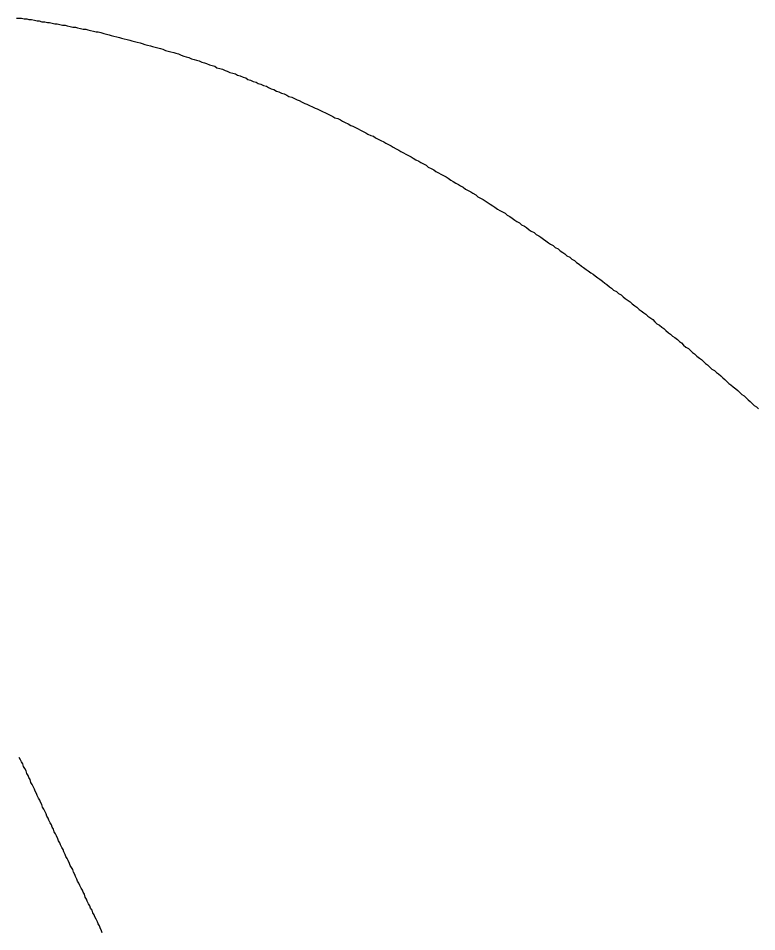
# Model space of a CAD drawing. Header units: millimetres. Extents: x 111 to 2999, y 81 to 1941.
# Drawn here: x 1002.89 to 1013.65, y 500.33 to 513.63 of the extents above; entities that cross this region are included whole.
import ezdxf

# ---------------------------------------------------------------- set-up
doc = ezdxf.new("R2010")
doc.units = ezdxf.units.MM

msp = doc.modelspace()

# ---------------------------------------------------------------- linework, layer by layer
for points in [[(1002.86, 513.633, 0), (1002.89, 513.633, 0), (1002.93, 513.633, 0), (1002.97, 513.623, 0), (1003.01, 513.623, 0), (1003.04, 513.613, 0), (1003.08, 513.613, 0), (1003.12, 513.603, 0), (1003.16, 513.593, 0), (1003.19, 513.593, 0), (1003.23, 513.583, 0), (1003.27, 513.583, 0), (1003.31, 513.573, 0), (1003.34, 513.573, 0), (1003.38, 513.563, 0), (1003.42, 513.553, 0), (1003.45, 513.553, 0), (1003.49, 513.543, 0), (1003.53, 513.533, 0), (1003.57, 513.533, 0), (1003.6, 513.523, 0), (1003.64, 513.513, 0), (1003.68, 513.503, 0), (1003.72, 513.503, 0), (1003.75, 513.493, 0), (1003.79, 513.483, 0), (1003.83, 513.473, 0), (1003.87, 513.473, 0), (1003.9, 513.463, 0), (1003.94, 513.453, 0), (1003.98, 513.443, 0), (1004.02, 513.433, 0), (1004.05, 513.433, 0), (1004.09, 513.423, 0), (1004.13, 513.413, 0), (1004.17, 513.403, 0), (1004.21, 513.393, 0), (1004.24, 513.383, 0), (1004.28, 513.373, 0), (1004.32, 513.363, 0), (1004.36, 513.353, 0), (1004.39, 513.343, 0), (1004.43, 513.333, 0), (1004.47, 513.323, 0), (1004.51, 513.313, 0), (1004.54, 513.303, 0), (1004.58, 513.293, 0), (1004.62, 513.283, 0), (1004.66, 513.273, 0), (1004.69, 513.263, 0), (1004.73, 513.253, 0), (1004.77, 513.243, 0), (1004.81, 513.233, 0), (1004.84, 513.223, 0), (1004.88, 513.213, 0), (1004.92, 513.203, 0), (1004.96, 513.193, 0), (1004.99, 513.183, 0), (1005.03, 513.163, 0), (1005.07, 513.153, 0), (1005.11, 513.143, 0), (1005.15, 513.133, 0), (1005.18, 513.123, 0), (1005.22, 513.113, 0), (1005.26, 513.093, 0), (1005.3, 513.083, 0), (1005.33, 513.073, 0), (1005.37, 513.063, 0), (1005.41, 513.043, 0), (1005.45, 513.033, 0), (1005.48, 513.023, 0), (1005.52, 513.013, 0), (1005.56, 512.993, 0), (1005.6, 512.983, 0), (1005.63, 512.973, 0), (1005.67, 512.953, 0), (1005.71, 512.943, 0), (1005.75, 512.933, 0), (1005.78, 512.913, 0), (1005.82, 512.903, 0), (1005.86, 512.893, 0), (1005.9, 512.873, 0), (1005.93, 512.863, 0), (1005.97, 512.843, 0), (1006.01, 512.833, 0), (1006.05, 512.823, 0), (1006.08, 512.803, 0), (1006.12, 512.793, 0), (1006.16, 512.773, 0), (1006.2, 512.763, 0), (1006.23, 512.743, 0), (1006.27, 512.733, 0), (1006.31, 512.713, 0), (1006.35, 512.703, 0), (1006.38, 512.683, 0), (1006.42, 512.673, 0), (1006.46, 512.653, 0), (1006.5, 512.643, 0), (1006.53, 512.623, 0), (1006.57, 512.603, 0), (1006.61, 512.593, 0), (1006.65, 512.573, 0), (1006.68, 512.563, 0), (1006.72, 512.543, 0), (1006.76, 512.533, 0), (1006.8, 512.513, 0), (1006.83, 512.493, 0), (1006.87, 512.483, 0), (1006.91, 512.463, 0), (1006.95, 512.443, 0), (1006.98, 512.433, 0), (1007.02, 512.413, 0), (1007.06, 512.393, 0), (1007.09, 512.383, 0), (1007.13, 512.363, 0), (1007.17, 512.343, 0), (1007.21, 512.323, 0), (1007.24, 512.313, 0), (1007.28, 512.293, 0), (1007.32, 512.273, 0), (1007.36, 512.253, 0), (1007.39, 512.243, 0), (1007.43, 512.223, 0), (1007.47, 512.203, 0), (1007.5, 512.183, 0), (1007.54, 512.173, 0), (1007.58, 512.153, 0), (1007.61, 512.133, 0), (1007.65, 512.113, 0), (1007.69, 512.093, 0), (1007.73, 512.073, 0), (1007.76, 512.063, 0), (1007.8, 512.043, 0), (1007.84, 512.023, 0), (1007.87, 512.003, 0), (1007.91, 511.983, 0), (1007.95, 511.963, 0), (1007.98, 511.943, 0), (1008.02, 511.923, 0), (1008.06, 511.913, 0), (1008.09, 511.893, 0), (1008.13, 511.873, 0), (1008.17, 511.853, 0), (1008.21, 511.833, 0), (1008.24, 511.813, 0), (1008.28, 511.793, 0), (1008.32, 511.773, 0), (1008.35, 511.753, 0), (1008.39, 511.733, 0), (1008.43, 511.713, 0), (1008.46, 511.693, 0), (1008.5, 511.673, 0), (1008.53, 511.653, 0), (1008.57, 511.633, 0), (1008.61, 511.613, 0), (1008.64, 511.593, 0), (1008.68, 511.573, 0), (1008.72, 511.553, 0), (1008.75, 511.533, 0), (1008.79, 511.513, 0), (1008.83, 511.493, 0), (1008.86, 511.463, 0), (1008.9, 511.443, 0), (1008.94, 511.423, 0), (1008.97, 511.403, 0), (1009.01, 511.383, 0), (1009.04, 511.363, 0), (1009.08, 511.343, 0), (1009.12, 511.323, 0), (1009.15, 511.303, 0), (1009.19, 511.273, 0), (1009.22, 511.253, 0), (1009.26, 511.233, 0), (1009.3, 511.213, 0), (1009.33, 511.193, 0), (1009.37, 511.173, 0), (1009.4, 511.143, 0), (1009.44, 511.123, 0), (1009.48, 511.103, 0), (1009.51, 511.083, 0), (1009.55, 511.063, 0), (1009.58, 511.033, 0), (1009.62, 511.013, 0), (1009.66, 510.993, 0), (1009.69, 510.973, 0), (1009.73, 510.943, 0), (1009.76, 510.923, 0), (1009.8, 510.903, 0), (1009.83, 510.883, 0), (1009.87, 510.853, 0), (1009.9, 510.833, 0), (1009.94, 510.813, 0), (1009.98, 510.793, 0), (1010.01, 510.763, 0), (1010.05, 510.743, 0), (1010.08, 510.723, 0), (1010.12, 510.693, 0), (1010.15, 510.673, 0), (1010.19, 510.653, 0), (1010.22, 510.623, 0), (1010.26, 510.603, 0), (1010.29, 510.583, 0), (1010.33, 510.553, 0), (1010.36, 510.533, 0), (1010.4, 510.513, 0), (1010.43, 510.483, 0), (1010.47, 510.463, 0), (1010.5, 510.443, 0), (1010.54, 510.413, 0), (1010.57, 510.393, 0), (1010.61, 510.363, 0), (1010.64, 510.343, 0), (1010.68, 510.323, 0), (1010.71, 510.293, 0), (1010.75, 510.273, 0), (1010.78, 510.243, 0), (1010.82, 510.223, 0), (1010.85, 510.203, 0), (1010.88, 510.173, 0), (1010.92, 510.153, 0), (1010.95, 510.123, 0), (1010.99, 510.103, 0), (1011.02, 510.073, 0), (1011.06, 510.053, 0), (1011.09, 510.023, 0), (1011.12, 510.003, 0), (1011.16, 509.973, 0), (1011.19, 509.953, 0), (1011.23, 509.923, 0), (1011.26, 509.903, 0), (1011.29, 509.883, 0), (1011.33, 509.853, 0), (1011.36, 509.833, 0), (1011.4, 509.803, 0), (1011.43, 509.773, 0), (1011.46, 509.753, 0), (1011.5, 509.723, 0), (1011.53, 509.703, 0), (1011.56, 509.673, 0), (1011.6, 509.653, 0), (1011.63, 509.623, 0), (1011.67, 509.603, 0), (1011.7, 509.573, 0), (1011.73, 509.553, 0), (1011.77, 509.523, 0), (1011.8, 509.503, 0), (1011.83, 509.473, 0), (1011.87, 509.443, 0), (1011.9, 509.423, 0), (1011.93, 509.393, 0), (1011.96, 509.373, 0), (1012, 509.343, 0), (1012.03, 509.323, 0), (1012.06, 509.293, 0), (1012.1, 509.263, 0), (1012.13, 509.243, 0), (1012.16, 509.213, 0), (1012.19, 509.183, 0), (1012.23, 509.163, 0), (1012.26, 509.133, 0), (1012.29, 509.113, 0), (1012.32, 509.083, 0), (1012.36, 509.053, 0), (1012.39, 509.033, 0), (1012.42, 509.003, 0), (1012.45, 508.983, 0), (1012.49, 508.953, 0), (1012.52, 508.923, 0), (1012.55, 508.903, 0), (1012.58, 508.873, 0), (1012.61, 508.843, 0), (1012.65, 508.823, 0), (1012.68, 508.793, 0), (1012.71, 508.763, 0), (1012.74, 508.743, 0), (1012.77, 508.713, 0), (1012.81, 508.683, 0), (1012.84, 508.663, 0), (1012.87, 508.633, 0), (1012.9, 508.603, 0), (1012.93, 508.583, 0), (1012.96, 508.553, 0), (1012.99, 508.523, 0), (1013.03, 508.503, 0), (1013.06, 508.473, 0), (1013.09, 508.453, 0), (1013.12, 508.423, 0), (1013.15, 508.393, 0), (1013.18, 508.373, 0), (1013.21, 508.343, 0), (1013.24, 508.313, 0), (1013.27, 508.293, 0), (1013.3, 508.263, 0), (1013.34, 508.233, 0), (1013.37, 508.213, 0), (1013.4, 508.183, 0), (1013.43, 508.153, 0), (1013.46, 508.133, 0), (1013.49, 508.103, 0), (1013.52, 508.073, 0), (1013.55, 508.053, 0), (1013.58, 508.023, 0), (1013.61, 507.993, 0), (1013.64, 507.973, 0), (1013.67, 507.943, 0)], [(1004.11, 500.313, 0), (1004.1, 500.343, 0), (1004.08, 500.383, 0), (1004.07, 500.413, 0), (1004.05, 500.443, 0), (1004.04, 500.473, 0), (1004.02, 500.513, 0), (1004, 500.543, 0), (1003.99, 500.573, 0), (1003.97, 500.603, 0), (1003.96, 500.643, 0), (1003.94, 500.673, 0), (1003.93, 500.703, 0), (1003.91, 500.733, 0), (1003.89, 500.773, 0), (1003.88, 500.803, 0), (1003.86, 500.833, 0), (1003.85, 500.873, 0), (1003.83, 500.903, 0), (1003.82, 500.933, 0), (1003.8, 500.963, 0), (1003.78, 501.003, 0), (1003.77, 501.033, 0), (1003.75, 501.063, 0), (1003.74, 501.093, 0), (1003.72, 501.133, 0), (1003.71, 501.163, 0), (1003.69, 501.193, 0), (1003.68, 501.233, 0), (1003.66, 501.263, 0), (1003.64, 501.293, 0), (1003.63, 501.323, 0), (1003.61, 501.363, 0), (1003.6, 501.393, 0), (1003.58, 501.423, 0), (1003.57, 501.453, 0), (1003.55, 501.493, 0), (1003.54, 501.523, 0), (1003.52, 501.553, 0), (1003.5, 501.593, 0), (1003.49, 501.623, 0), (1003.47, 501.653, 0), (1003.46, 501.683, 0), (1003.44, 501.723, 0), (1003.43, 501.753, 0), (1003.41, 501.783, 0), (1003.4, 501.823, 0), (1003.38, 501.853, 0), (1003.37, 501.883, 0), (1003.35, 501.913, 0), (1003.33, 501.953, 0), (1003.32, 501.983, 0), (1003.3, 502.013, 0), (1003.29, 502.043, 0), (1003.27, 502.083, 0), (1003.26, 502.113, 0), (1003.24, 502.143, 0), (1003.23, 502.183, 0), (1003.21, 502.213, 0), (1003.2, 502.243, 0), (1003.18, 502.273, 0), (1003.16, 502.313, 0), (1003.15, 502.343, 0), (1003.13, 502.373, 0), (1003.12, 502.403, 0), (1003.1, 502.443, 0), (1003.09, 502.473, 0), (1003.07, 502.503, 0), (1003.06, 502.543, 0), (1003.04, 502.573, 0), (1003.03, 502.603, 0), (1003.01, 502.633, 0), (1003, 502.673, 0), (1002.98, 502.703, 0), (1002.96, 502.733, 0), (1002.95, 502.773, 0), (1002.93, 502.803, 0), (1002.92, 502.833, 0), (1002.9, 502.863, 0)]]:
    msp.add_polyline3d(points)

doc.saveas('drawing.dxf')
